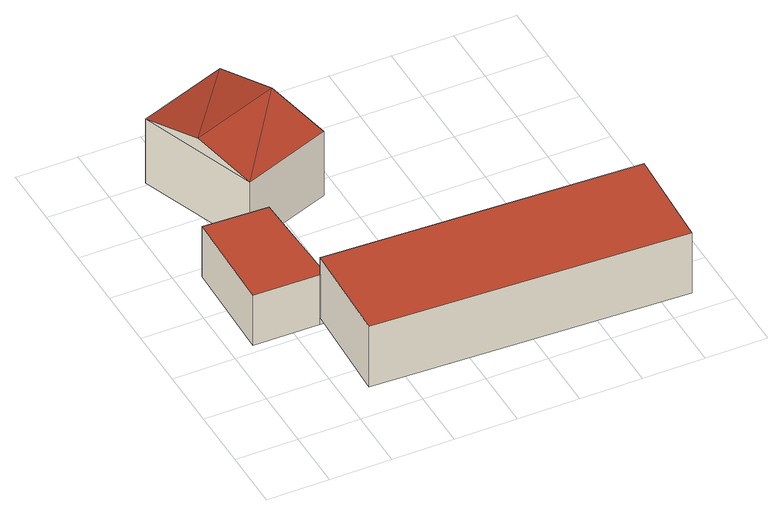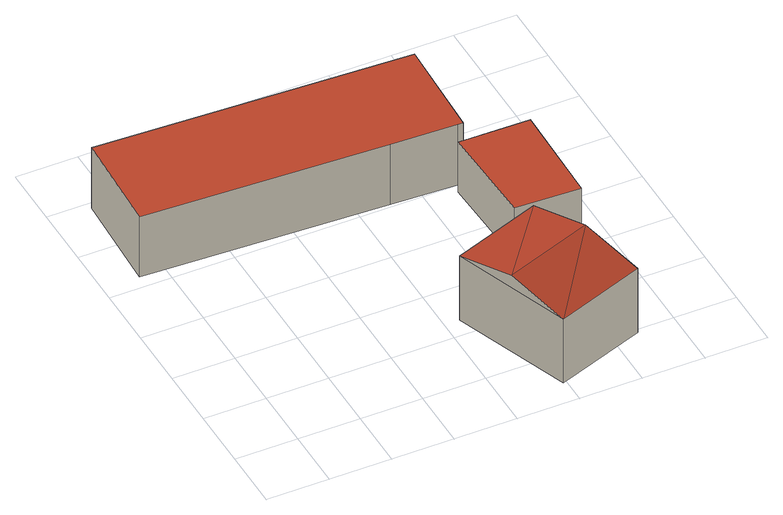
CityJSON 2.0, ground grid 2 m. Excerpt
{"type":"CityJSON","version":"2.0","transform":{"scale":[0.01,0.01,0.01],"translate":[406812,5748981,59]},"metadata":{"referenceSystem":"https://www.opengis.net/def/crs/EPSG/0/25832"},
"CityObjects":{
"building1":{"type":"Building","attributes":{"Gemeindeschluessel":"05515000","Geometrietyp2DReferenz":"3000","function":"51009_1610","roofType":"1000","measuredHeight":1.87},"geometry":[{"type":"Solid","lod":"2","boundaries":[[[[0,1,2,3]],[[4,5,1,0]],[[6,7,5,4]],[[8,9,7,6]],[[3,2,9,8]],[[6,4,0,3,8]],[[1,5,7,9,2]]]],"semantics":{"surfaces":[{"type":"WallSurface"},{"type":"RoofSurface"},{"type":"GroundSurface"}],"values":[[0,0,0,0,0,1,2]]}}]},
"building2":{"type":"Building","attributes":{"Gemeindeschluessel":"05515000","Geometrietyp2DReferenz":"3000","function":"31001_2700","roofType":"3100","measuredHeight":2.82},"geometry":[{"type":"Solid","lod":"2","boundaries":[[[[10,11,12,13]],[[14,15,11,10]],[[16,17,15,14]],[[13,12,17,16]],[[10,18,14]],[[16,19,13]],[[10,13,19]],[[19,18,10]],[[18,19,16]],[[16,14,18]],[[11,15,17,12]]]],"semantics":{"surfaces":[{"type":"WallSurface"},{"type":"RoofSurface"},{"type":"GroundSurface"}],"values":[[0,0,0,0,0,0,1,1,1,1,2]]}}]},
"building3":{"type":"Building","attributes":{"Gemeindeschluessel":"05515000","Geometrietyp2DReferenz":"3000","function":"31001_2460","roofType":"1000","measuredHeight":2.24},"geometry":[{"type":"Solid","lod":"2","boundaries":[[[[20,21,22,23]],[[24,25,21,20]],[[26,27,25,24]],[[28,29,27,26]],[[30,31,29,28]],[[23,22,31,30]],[[28,26,24,20,23,30]],[[21,25,27,29,31,22]]]],"semantics":{"surfaces":[{"type":"WallSurface"},{"type":"RoofSurface"},{"type":"GroundSurface"}],"values":[[0,0,0,0,0,0,1,2]]}}]}
},
"vertices":[
[78,767,192],[78,767,6],[72,429,6],[72,429,192],[288,759,192],[288,759,6],[301,424,192],[301,424,6],[284,425,192],[284,425,6],
[261,827,243],[261,827,5],[551,933,5],[551,933,243],[121,1211,243],[121,1211,5],[411,1317,243],[411,1317,5],[191,1019,288],[481,1125,288],
[284,425,256],[284,425,32],[271,89,32],[271,89,256],[301,424,256],[301,424,32],[512,416,256],[512,416,32],[1297,383,256],[1297,383,32],[1281,47,256],[1281,47,32]
]}
